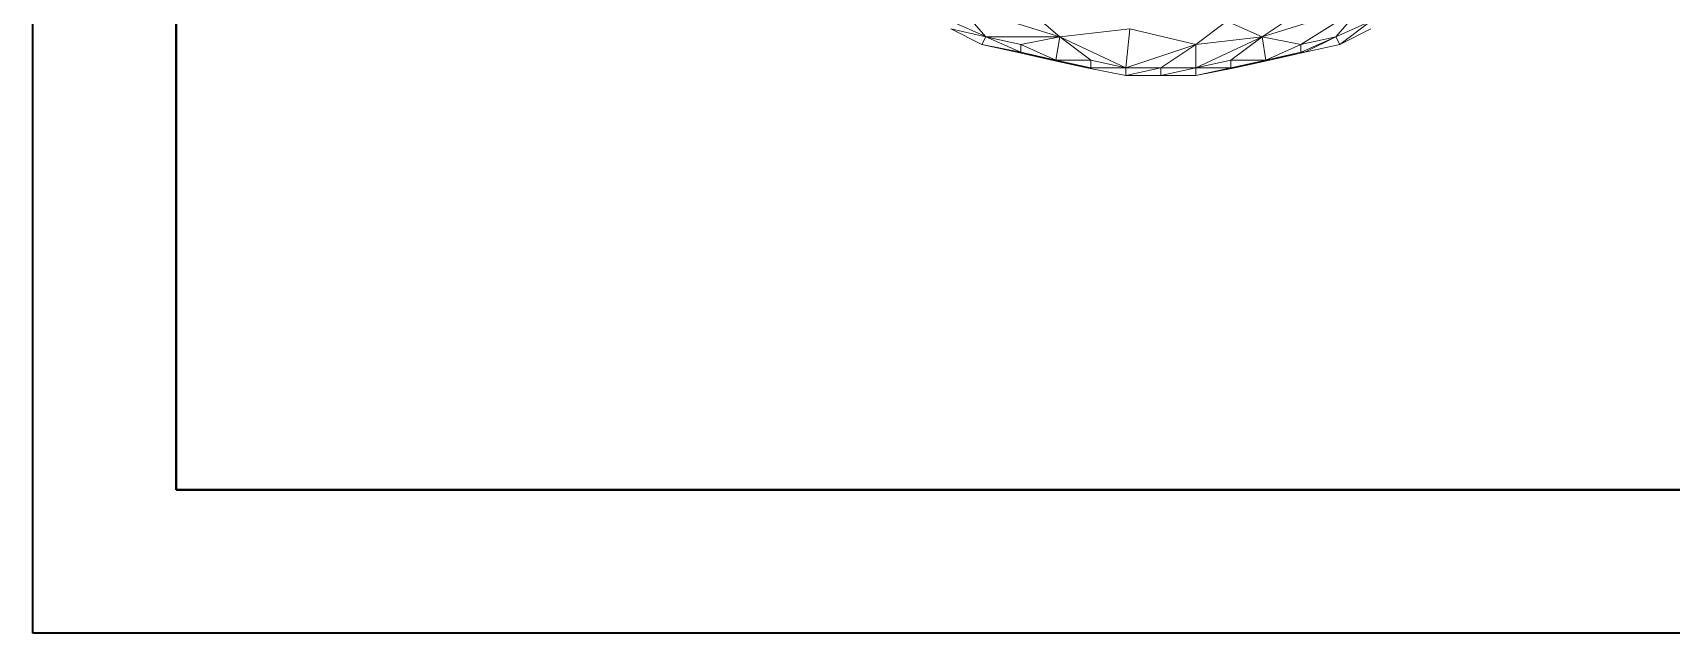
# Model space of a CAD drawing. Header units: millimetres. Extents: x 233224 to 234067, y -13631 to -11613.
# Drawn here: x 233473.3 to 233530.4, y -13621.6 to -13600.6 of the extents above; entities that cross this region are included whole.
import ezdxf

# ---------------------------------------------------------------- set-up
doc = ezdxf.new("R2010")
doc.units = ezdxf.units.MM
doc.header["$MEASUREMENT"] = 0
doc.layers.add('Int - Furniture', color=7, linetype='Continuous')
doc.layers.add('Structural - Bearing', color=7, linetype='Continuous')
doc.layers.add('Int - Furniture _Pen_No__4', color=7, linetype='Continuous', lineweight=20, true_color=0x029e21)
doc.layers.add('Structural - Bearing_Pen_No__7', color=7, linetype='Continuous', lineweight=35)

# ---------------------------------------------------------------- blocks, each defined once
blk = doc.blocks.new('Slab_11', base_point=(228184.73, -13713.38))
at = {"layer": 'Structural - Bearing_Pen_No__7', "linetype": 'Continuous', "flags": 128}
for points in [[(228184.73, -13713.38), (228184.74, -13113.38), (228884.74, -13113.39), (228884.73, -13713.39)], [(228234.73, -13663.38), (228834.73, -13663.39), (228834.73, -13163.39), (228234.73, -13163.38)]]:
    blk.add_lwpolyline(points, close=True, dxfattribs=at)
blk = doc.blocks.new('Slab_12', base_point=(228234.73, -13663.38))
at = {"layer": 'Structural - Bearing_Pen_No__7', "linetype": 'Continuous', "flags": 128}
blk.add_lwpolyline([(228234.73, -13663.38), (228234.73, -13163.38), (228834.73, -13163.39), (228834.73, -13663.39)], close=True, dxfattribs=at)
blk = doc.blocks.new('SAILOR AP1 D20-UZUNKOLLU')
at = {"layer": 'Int - Furniture _Pen_No__4', "linetype": 'Continuous'}
for p, q in [((12833.32, -868.22), (12841.46, -857.37)), ((12833.32, -868.22), (12838.76, -857.37)), ((12833.32, -881.78), (12846.89, -860.08)), ((12836.04, -869.57), (12841.45, -857.4)), ((12836.04, -895.35), (12846.89, -860.08)), ((12846.89, -860.08), (12836.04, -869.57)), ((12830.61, -880.43), (12833.32, -868.22)), ((12836.04, -869.57), (12833.32, -868.22)), ((12830.61, -880.43), (12836.04, -869.57)), ((12830.63, -881.75), (12836.04, -869.57)), ((12833.32, -881.78), (12836.04, -869.57)), ((12849.6, -875), (12836.04, -895.35)), ((12827.9, -892.64), (12830.61, -880.43)), ((12827.9, -893.99), (12830.61, -881.78)), ((12827.9, -892.64), (12830.61, -881.78)), ((12827.9, -893.99), (12833.31, -881.81)), ((12830.61, -881.78), (12830.61, -880.43)), ((12830.61, -881.78), (12830.63, -881.75)), ((12833.32, -881.78), (12830.61, -881.78)), ((12833.31, -881.81), (12833.32, -881.78)), ((12836.04, -895.35), (12833.32, -881.78)), ((12825.18, -904.84), (12827.9, -892.64)), ((12825.18, -906.2), (12827.9, -893.99)), ((12825.18, -904.84), (12827.9, -893.99)), ((12825.18, -918.41), (12836.04, -895.35)), ((12827.9, -893.99), (12827.9, -892.64)), ((12836.04, -895.35), (12827.9, -893.99)), ((12827.9, -906.2), (12827.9, -893.99)), ((12836.04, -895.35), (12827.9, -906.2)), ((12833.32, -918.41), (12836.04, -895.35)), ((12841.46, -907.56), (12836.04, -895.35)), ((12822.47, -918.41), (12825.18, -904.84)), ((12822.47, -918.41), (12825.18, -906.2)), ((12825.18, -906.2), (12825.18, -904.84)), ((12827.9, -906.2), (12825.18, -906.2)), ((12825.18, -918.41), (12825.18, -906.2)), ((12825.18, -918.41), (12827.89, -906.23)), ((12827.89, -906.23), (12827.9, -906.2)), ((12841.46, -907.56), (12833.32, -918.41)), ((12825.18, -918.41), (12822.47, -918.41)), ((12822.47, -930.62), (12825.18, -918.41)), ((12822.47, -930.62), (12822.47, -918.41)), ((12825.18, -942.83), (12833.32, -918.41)), ((12833.32, -918.41), (12825.18, -918.41)), ((12825.18, -930.62), (12833.32, -918.41)), ((12825.18, -918.44), (12825.18, -918.41)), ((12825.18, -930.62), (12825.18, -918.44)), ((12838.76, -941.47), (12833.32, -918.41)), ((12822.47, -942.83), (12825.18, -930.62)), ((12822.47, -942.83), (12822.47, -930.62)), ((12822.47, -930.62), (12825.18, -930.62)), ((12825.18, -930.62), (12825.18, -942.83)), ((12825.18, -942.83), (12838.76, -941.47)), ((12838.76, -941.47), (12836.04, -965.89)), ((12825.18, -942.83), (12822.47, -942.83)), ((12825.18, -956.39), (12822.47, -942.83)), ((12836.04, -965.89), (12825.18, -942.83)), ((12827.9, -955.04), (12825.18, -942.83)), ((12825.18, -942.83), (12825.18, -955.04)), ((12827.9, -955.04), (12825.18, -955.04)), ((12827.9, -967.25), (12825.18, -955.04)), ((12825.18, -955.04), (12825.18, -956.39)), ((12827.9, -968.6), (12825.18, -955.04)), ((12827.9, -968.6), (12825.18, -956.39)), ((12836.04, -965.89), (12827.9, -955.04)), ((12827.9, -955.07), (12827.9, -955.04)), ((12827.9, -967.25), (12827.9, -955.07)), ((12836.04, -965.89), (12827.9, -967.25)), ((12833.32, -979.46), (12827.9, -967.25)), ((12830.61, -979.46), (12827.9, -967.25)), ((12827.9, -967.25), (12827.9, -968.6)), ((12830.61, -980.81), (12827.9, -967.25)), ((12830.61, -980.81), (12827.9, -968.6)), ((12836.04, -965.89), (12833.32, -979.46)), ((12844.18, -975.39), (12836.04, -965.89)), ((12846.89, -1001.17), (12836.04, -965.89)), ((12836.04, -991.66), (12836.04, -965.89)), ((12833.32, -979.46), (12830.61, -979.46)), ((12836.04, -991.66), (12830.61, -979.46)), ((12830.61, -979.46), (12830.61, -980.81)), ((12833.32, -993.02), (12830.61, -979.46)), ((12833.32, -993.02), (12830.61, -980.81)), ((12833.33, -979.49), (12833.32, -979.46)), ((12836.04, -991.66), (12833.33, -979.49)), ((12836.04, -991.66), (12833.32, -993.02)), ((12838.76, -1003.87), (12833.32, -993.02)), ((12846.89, -1001.17), (12836.04, -991.66)), ((12836.05, -991.69), (12836.04, -991.66)), ((12838.76, -1003.87), (12836.04, -991.66)), ((12841.46, -1003.87), (12836.05, -991.69))]:
    blk.add_line(p, q, dxfattribs=at)

msp = doc.modelspace()

# ---------------------------------------------------------------- block references
at = {"layer": 'Int - Furniture', "color": 104, "linetype": 'Continuous', "lineweight": 20, "true_color": 0x029e21, "xscale": -0.1, "yscale": 0.1, "zscale": 100, "rotation": 269.9996263552803}
msp.add_blockref('SAILOR AP1 D20-UZUNKOLLU', (233605.688, -14884.385), dxfattribs=at)
at = {"layer": 'Structural - Bearing', "linetype": 'Continuous', "xscale": 0.1, "yscale": 0.1, "zscale": 0.1}
for name, p in [('Slab_11', (233473.302, -13621.582)), ('Slab_12', (233478.302, -13616.582))]:
    msp.add_blockref(name, p, dxfattribs=at)

doc.saveas('drawing.dxf')
